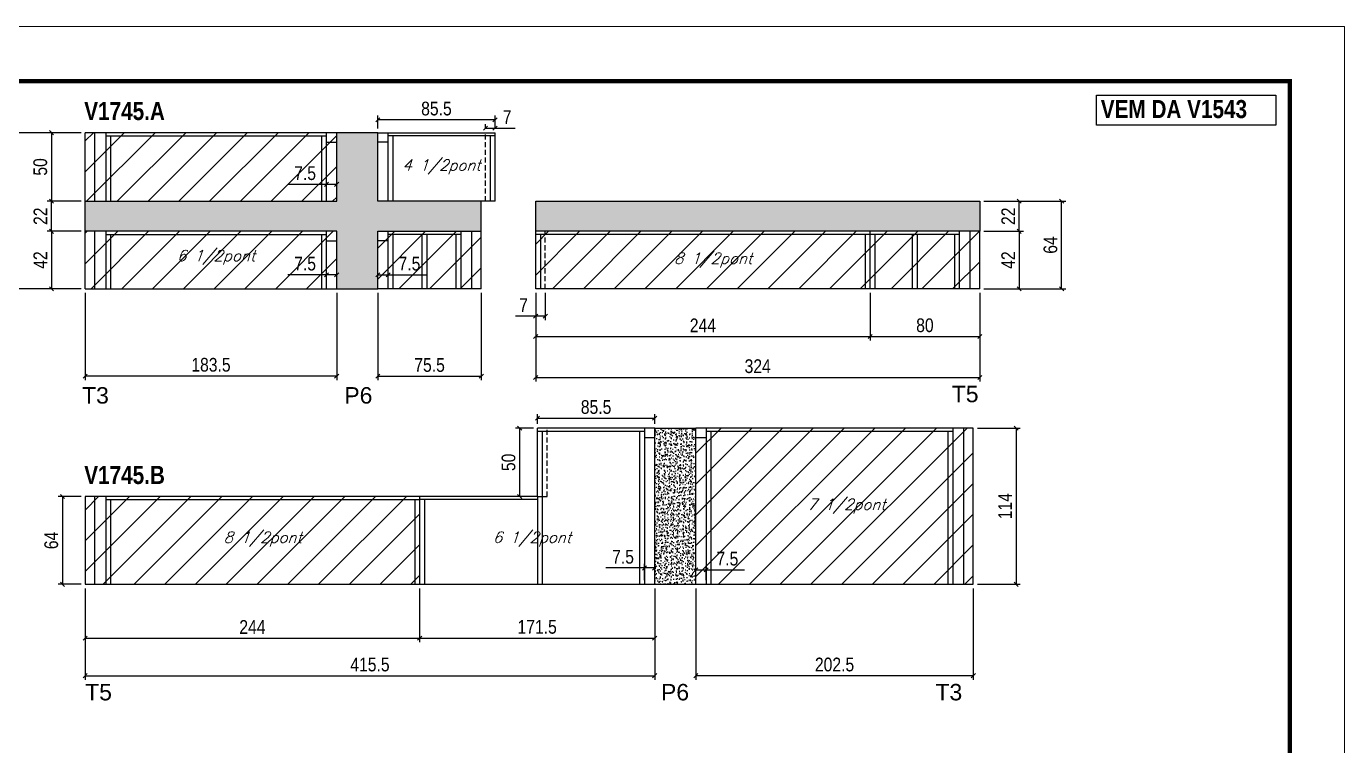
# Model space of a CAD drawing. Extents: x 3309 to 10008, y -2522 to 14608.
# Drawn here: x 5431 to 6393, y 6043 to 6568 of the extents above; entities that cross this region are included whole.
import ezdxf

# ---------------------------------------------------------------- set-up
doc = ezdxf.new("R2010")
doc.units = 0
doc.linetypes.add('DASHED', pattern=[0.75, 0.5, -0.25])
doc.linetypes.add('HIDDEN', pattern=[0.375, 0.25, -0.125])
for name, color, linetype in [('5', 5, 'Continuous'), ('COTA', 241, 'Continuous'), ('NOMENCLATURA', 7, 'Continuous'), ('Painéis', 200, 'Continuous'), ('SARR_2.2x7', 40, 'Continuous'), ('SARR_3.5x7', 81, 'Continuous'), ('texto', 7, 'Continuous')]:
    doc.layers.add(name, color=color, linetype=linetype)
for name, color, linetype, lineweight in [('Folhas', 255, 'Continuous', 9), ('Hachura', 251, 'Continuous', 9), ('SARRAFO DE PRESSAO', 251, 'DASHED', 9)]:
    doc.layers.add(name, color=color, linetype=linetype, lineweight=lineweight)
doc.styles.add('COTA TECNICA', font='techl___.ttf', dxfattribs={"height": 10})
doc.styles.add('Romans', font='romans.shx')
doc.styles.get("Standard").update_dxf_attribs({"font": 'arial.ttf'})
doc.styles.add('TECNICA', font='techb___.ttf', dxfattribs={"height": 10})
doc.dimstyles.new('PAINEL', dxfattribs={"dimtxt": 10, "dimasz": 3, "dimexe": 3, "dimexo": 3, "dimgap": 3, "dimtad": 1, "dimdec": 1, "dimzin": 12, "dimdsep": 46, "dimtxsty": 'COTA TECNICA', "dimblk1": 'OBLIQUE', "dimblk2": 'OBLIQUE', "dimsah": 1, "dimcen": 0.9, "dimclrd": 4, "dimclre": 4, "dimclrt": 240, "dimadec": 1, "dimazin": 3, "dimtfac": 1, "dimtdec": 1, "dimtmove": 0, "dimatfit": 3, "dimfxl": 1, "dimtolj": 1, "dimtzin": 12, "dimarcsym": 0})

# ---------------------------------------------------------------- blocks, each defined once
blk = doc.blocks.new('9999999999')
at = {"layer": 'Folhas'}
blk.add_lwpolyline([(98138.98, 34190.21), (99623.98, 34190.21), (99623.98, 35240.21), (98138.98, 35240.21)], close=True, dxfattribs=at)
at = {"layer": 'Folhas', "color": 30, "const_width": 3}
blk.add_lwpolyline([(98213.98, 34230.21), (99583.98, 34230.21), (99583.98, 35200.21), (98213.98, 35200.21)], close=True, dxfattribs=at)
blk = doc.blocks.new('_Oblique')
at = {"color": 0, "linetype": 'ByBlock', "lineweight": -2}
blk.add_line((-0.5, -0.5), (0.5, 0.5), dxfattribs=at)
blk = doc.blocks.new('*D3619')
at = {"layer": 'COTA', "color": 4, "lineweight": -2, "transparency": 16777216}
for p, q in [((5473.93, 6373.23), (5473.93, 6309.52)), ((5657.43, 6373.23), (5657.43, 6309.52)), ((5657.43, 6312.52), (5473.93, 6312.52))]:
    blk.add_line(p, q, dxfattribs=at)
at = {"layer": 'Defpoints', "color": 0, "transparency": 16777216}
for p in [(5473.93, 6376.23), (5657.43, 6376.23), (5473.93, 6312.52)]:
    blk.add_point(p, dxfattribs=at)
at = {"layer": 'COTA', "color": 4, "lineweight": -2, "transparency": 16777216, "xscale": 3, "yscale": 3, "zscale": 3, "rotation": 180}
blk.add_blockref('_Oblique', (5473.93, 6312.52), dxfattribs=at)
at = {"layer": 'COTA', "color": 4, "lineweight": -2, "transparency": 16777216, "xscale": 3, "yscale": 3, "zscale": 3}
blk.add_blockref('_Oblique', (5657.43, 6312.52), dxfattribs=at)
at = {"layer": 'COTA', "color": 240, "transparency": 16777216, "insert": (5565.68, 6320.76), "char_height": 10, "attachment_point": 5, "style": 'COTA TECNICA'}
blk.add_mtext('\\A1;183.5', dxfattribs=at)
blk = doc.blocks.new('*D3620')
at = {"layer": 'COTA', "color": 4, "lineweight": -2, "transparency": 16777216}
for p, q in [((5649.93, 6379.23), (5649.93, 6389.5)), ((5657.43, 6379.23), (5657.43, 6389.5)), ((5649.93, 6386.5), (5621.78, 6386.5)), ((5657.43, 6386.5), (5649.93, 6386.5))]:
    blk.add_line(p, q, dxfattribs=at)
at = {"layer": 'Defpoints', "color": 0, "transparency": 16777216}
for p in [(5649.93, 6386.5), (5649.93, 6376.23), (5657.43, 6376.23)]:
    blk.add_point(p, dxfattribs=at)
at = {"layer": 'COTA', "color": 4, "lineweight": -2, "transparency": 16777216, "xscale": 3, "yscale": 3, "zscale": 3, "rotation": 180}
blk.add_blockref('_Oblique', (5649.93, 6386.5), dxfattribs=at)
at = {"layer": 'COTA', "color": 4, "lineweight": -2, "transparency": 16777216, "xscale": 3, "yscale": 3, "zscale": 3}
blk.add_blockref('_Oblique', (5657.43, 6386.5), dxfattribs=at)
at = {"layer": 'COTA', "color": 240, "transparency": 16777216, "insert": (5634.35, 6394.61), "char_height": 10, "attachment_point": 5, "style": 'COTA TECNICA'}
blk.add_mtext('\\A1;7.5', dxfattribs=at)
blk = doc.blocks.new('*D3621')
at = {"layer": 'COTA', "color": 4, "lineweight": -2, "transparency": 16777216}
for p, q in [((5649.93, 6443.23), (5649.93, 6455.5)), ((5657.43, 6443.23), (5657.43, 6455.5)), ((5649.93, 6452.5), (5621.78, 6452.5)), ((5657.43, 6452.5), (5649.93, 6452.5))]:
    blk.add_line(p, q, dxfattribs=at)
at = {"layer": 'Defpoints', "color": 0, "transparency": 16777216}
for p in [(5649.93, 6452.5), (5649.93, 6440.23), (5657.43, 6440.23)]:
    blk.add_point(p, dxfattribs=at)
at = {"layer": 'COTA', "color": 4, "lineweight": -2, "transparency": 16777216, "xscale": 3, "yscale": 3, "zscale": 3, "rotation": 180}
blk.add_blockref('_Oblique', (5649.93, 6452.5), dxfattribs=at)
at = {"layer": 'COTA', "color": 4, "lineweight": -2, "transparency": 16777216, "xscale": 3, "yscale": 3, "zscale": 3}
blk.add_blockref('_Oblique', (5657.43, 6452.5), dxfattribs=at)
at = {"layer": 'COTA', "color": 240, "transparency": 16777216, "insert": (5634.35, 6460.61), "char_height": 10, "attachment_point": 5, "style": 'COTA TECNICA'}
blk.add_mtext('\\A1;7.5', dxfattribs=at)
blk = doc.blocks.new('*D3622')
at = {"layer": 'COTA', "color": 4, "lineweight": -2, "transparency": 16777216}
for p, q in [((5470.93, 6490.23), (5446.26, 6490.23)), ((5449.26, 6490.23), (5449.26, 6440.23)), ((5470.93, 6440.23), (5446.26, 6440.23))]:
    blk.add_line(p, q, dxfattribs=at)
at = {"layer": 'Defpoints', "color": 0, "transparency": 16777216}
for p in [(5473.93, 6490.23), (5449.26, 6440.23), (5473.93, 6440.23)]:
    blk.add_point(p, dxfattribs=at)
at = {"layer": 'COTA', "color": 4, "lineweight": -2, "transparency": 16777216, "xscale": 3, "yscale": 3, "zscale": 3}
for p, rotation in [((5449.26, 6490.23), 90), ((5449.26, 6440.23), 270)]:
    blk.add_blockref('_Oblique', p, dxfattribs=dict(at, rotation=rotation))
at = {"layer": 'COTA', "color": 240, "transparency": 16777216, "insert": (5441.15, 6465.23), "char_height": 10, "attachment_point": 5, "rotation": 90, "style": 'COTA TECNICA'}
blk.add_mtext('\\A1;50', dxfattribs=at)
blk = doc.blocks.new('*D3623')
at = {"layer": 'COTA', "color": 4, "lineweight": -2, "transparency": 16777216}
for p, q in [((5470.93, 6490.23), (5414.58, 6490.23)), ((5417.58, 6376.23), (5417.58, 6490.23)), ((5470.93, 6376.23), (5414.58, 6376.23))]:
    blk.add_line(p, q, dxfattribs=at)
at = {"layer": 'Defpoints', "color": 0, "transparency": 16777216}
for p in [(5417.58, 6490.23), (5473.93, 6490.23), (5473.93, 6376.23)]:
    blk.add_point(p, dxfattribs=at)
at = {"layer": 'COTA', "color": 4, "lineweight": -2, "transparency": 16777216, "xscale": 3, "yscale": 3, "zscale": 3}
for p, rotation in [((5417.58, 6490.23), 90), ((5417.58, 6376.23), 270)]:
    blk.add_blockref('_Oblique', p, dxfattribs=dict(at, rotation=rotation))
at = {"layer": 'COTA', "color": 240, "transparency": 16777216, "insert": (5409.51, 6433.23), "char_height": 10, "attachment_point": 5, "rotation": 90, "style": 'COTA TECNICA'}
blk.add_mtext('\\A1;114', dxfattribs=at)
blk = doc.blocks.new('*D3624')
at = {"layer": 'COTA', "color": 4, "lineweight": -2, "transparency": 16777216}
for p, q in [((5470.93, 6418.23), (5446.26, 6418.23)), ((5449.26, 6418.23), (5449.26, 6376.23)), ((5470.93, 6376.23), (5446.26, 6376.23))]:
    blk.add_line(p, q, dxfattribs=at)
at = {"layer": 'Defpoints', "color": 0, "transparency": 16777216}
for p in [(5473.93, 6418.23), (5449.26, 6376.23), (5473.93, 6376.23)]:
    blk.add_point(p, dxfattribs=at)
at = {"layer": 'COTA', "color": 4, "lineweight": -2, "transparency": 16777216, "xscale": 3, "yscale": 3, "zscale": 3}
for p, rotation in [((5449.26, 6418.23), 90), ((5449.26, 6376.23), 270)]:
    blk.add_blockref('_Oblique', p, dxfattribs=dict(at, rotation=rotation))
at = {"layer": 'COTA', "color": 240, "transparency": 16777216, "insert": (5441.19, 6397.23), "char_height": 10, "attachment_point": 5, "rotation": 90, "style": 'COTA TECNICA'}
blk.add_mtext('\\A1;42', dxfattribs=at)
blk = doc.blocks.new('*D3625')
at = {"layer": 'COTA', "color": 4, "lineweight": -2, "transparency": 16777216}
for p, q in [((5470.93, 6440.23), (5446.26, 6440.23)), ((5449.26, 6418.23), (5449.26, 6440.23)), ((5470.93, 6418.23), (5446.26, 6418.23))]:
    blk.add_line(p, q, dxfattribs=at)
at = {"layer": 'Defpoints', "color": 0, "transparency": 16777216}
for p in [(5449.26, 6440.23), (5473.93, 6440.23), (5473.93, 6418.23)]:
    blk.add_point(p, dxfattribs=at)
at = {"layer": 'COTA', "color": 4, "lineweight": -2, "transparency": 16777216, "xscale": 3, "yscale": 3, "zscale": 3}
for p, rotation in [((5449.26, 6440.23), 90), ((5449.26, 6418.23), 270)]:
    blk.add_blockref('_Oblique', p, dxfattribs=dict(at, rotation=rotation))
at = {"layer": 'COTA', "color": 240, "transparency": 16777216, "insert": (5441.26, 6429.23), "char_height": 10, "attachment_point": 5, "rotation": 90, "style": 'COTA TECNICA'}
blk.add_mtext('\\A1;22', dxfattribs=at)
blk = doc.blocks.new('*D3626')
at = {"layer": 'COTA', "color": 4, "lineweight": -2, "transparency": 16777216}
for p, q in [((5687.43, 6373.23), (5687.43, 6309.52)), ((5762.93, 6373.23), (5762.93, 6309.52)), ((5687.43, 6312.52), (5762.93, 6312.52))]:
    blk.add_line(p, q, dxfattribs=at)
at = {"layer": 'Defpoints', "color": 0, "transparency": 16777216}
for p in [(5687.43, 6376.23), (5762.93, 6376.23), (5762.93, 6312.52)]:
    blk.add_point(p, dxfattribs=at)
at = {"layer": 'COTA', "color": 4, "lineweight": -2, "transparency": 16777216, "xscale": 3, "yscale": 3, "zscale": 3, "rotation": 180}
blk.add_blockref('_Oblique', (5687.43, 6312.52), dxfattribs=at)
at = {"layer": 'COTA', "color": 4, "lineweight": -2, "transparency": 16777216, "xscale": 3, "yscale": 3, "zscale": 3}
blk.add_blockref('_Oblique', (5762.93, 6312.52), dxfattribs=at)
at = {"layer": 'COTA', "color": 240, "transparency": 16777216, "insert": (5725.18, 6320.62), "char_height": 10, "attachment_point": 5, "style": 'COTA TECNICA'}
blk.add_mtext('\\A1;75.5', dxfattribs=at)
blk = doc.blocks.new('*D3627')
at = {"layer": 'COTA', "color": 4, "lineweight": -2, "transparency": 16777216}
for p, q in [((5687.43, 6379.23), (5687.43, 6389.5)), ((5694.93, 6379.23), (5694.93, 6389.5)), ((5687.43, 6386.5), (5694.93, 6386.5)), ((5694.93, 6386.5), (5723.08, 6386.5))]:
    blk.add_line(p, q, dxfattribs=at)
at = {"layer": 'Defpoints', "color": 0, "transparency": 16777216}
for p in [(5694.93, 6386.5), (5687.43, 6376.23), (5694.93, 6376.23)]:
    blk.add_point(p, dxfattribs=at)
at = {"layer": 'COTA', "color": 4, "lineweight": -2, "transparency": 16777216, "xscale": 3, "yscale": 3, "zscale": 3, "rotation": 180}
blk.add_blockref('_Oblique', (5687.43, 6386.5), dxfattribs=at)
at = {"layer": 'COTA', "color": 4, "lineweight": -2, "transparency": 16777216, "xscale": 3, "yscale": 3, "zscale": 3}
blk.add_blockref('_Oblique', (5694.93, 6386.5), dxfattribs=at)
at = {"layer": 'COTA', "color": 240, "transparency": 16777216, "insert": (5710.5, 6394.61), "char_height": 10, "attachment_point": 5, "style": 'COTA TECNICA'}
blk.add_mtext('\\A1;7.5', dxfattribs=at)
blk = doc.blocks.new('*D3628')
at = {"layer": 'COTA', "color": 4, "lineweight": -2, "transparency": 16777216}
for p, q in [((5802.61, 6373.23), (5802.61, 6338.48)), ((6046.61, 6373.23), (6046.61, 6338.48)), ((5802.61, 6341.48), (6046.61, 6341.48))]:
    blk.add_line(p, q, dxfattribs=at)
at = {"layer": 'Defpoints', "color": 0, "transparency": 16777216}
for p in [(5802.61, 6376.23), (6046.61, 6376.23), (6046.61, 6341.48)]:
    blk.add_point(p, dxfattribs=at)
at = {"layer": 'COTA', "color": 4, "lineweight": -2, "transparency": 16777216, "xscale": 3, "yscale": 3, "zscale": 3, "rotation": 180}
blk.add_blockref('_Oblique', (5802.61, 6341.48), dxfattribs=at)
at = {"layer": 'COTA', "color": 4, "lineweight": -2, "transparency": 16777216, "xscale": 3, "yscale": 3, "zscale": 3}
blk.add_blockref('_Oblique', (6046.61, 6341.48), dxfattribs=at)
at = {"layer": 'COTA', "color": 240, "transparency": 16777216, "insert": (5924.61, 6349.56), "char_height": 10, "attachment_point": 5, "style": 'COTA TECNICA'}
blk.add_mtext('\\A1;244', dxfattribs=at)
blk = doc.blocks.new('*D3629')
at = {"layer": 'COTA', "color": 4, "lineweight": -2, "transparency": 16777216}
for p, q in [((6046.61, 6373.23), (6046.61, 6338.48)), ((6126.61, 6373.23), (6126.61, 6338.48)), ((6046.61, 6341.48), (6126.61, 6341.48))]:
    blk.add_line(p, q, dxfattribs=at)
at = {"layer": 'Defpoints', "color": 0, "transparency": 16777216}
for p in [(6046.61, 6376.23), (6126.61, 6376.23), (6126.61, 6341.48)]:
    blk.add_point(p, dxfattribs=at)
at = {"layer": 'COTA', "color": 4, "lineweight": -2, "transparency": 16777216, "xscale": 3, "yscale": 3, "zscale": 3, "rotation": 180}
blk.add_blockref('_Oblique', (6046.61, 6341.48), dxfattribs=at)
at = {"layer": 'COTA', "color": 4, "lineweight": -2, "transparency": 16777216, "xscale": 3, "yscale": 3, "zscale": 3}
blk.add_blockref('_Oblique', (6126.61, 6341.48), dxfattribs=at)
at = {"layer": 'COTA', "color": 240, "transparency": 16777216, "insert": (6086.61, 6349.61), "char_height": 10, "attachment_point": 5, "style": 'COTA TECNICA'}
blk.add_mtext('\\A1;80', dxfattribs=at)
blk = doc.blocks.new('*D3630')
at = {"layer": 'COTA', "color": 4, "lineweight": -2, "transparency": 16777216}
for p, q in [((5802.61, 6373.23), (5802.61, 6308.52)), ((6126.61, 6373.23), (6126.61, 6308.52)), ((5802.61, 6311.52), (6126.61, 6311.52))]:
    blk.add_line(p, q, dxfattribs=at)
at = {"layer": 'Defpoints', "color": 0, "transparency": 16777216}
for p in [(5802.61, 6376.23), (6126.61, 6376.23), (6126.61, 6311.52)]:
    blk.add_point(p, dxfattribs=at)
at = {"layer": 'COTA', "color": 4, "lineweight": -2, "transparency": 16777216, "xscale": 3, "yscale": 3, "zscale": 3, "rotation": 180}
blk.add_blockref('_Oblique', (5802.61, 6311.52), dxfattribs=at)
at = {"layer": 'COTA', "color": 4, "lineweight": -2, "transparency": 16777216, "xscale": 3, "yscale": 3, "zscale": 3}
blk.add_blockref('_Oblique', (6126.61, 6311.52), dxfattribs=at)
at = {"layer": 'COTA', "color": 240, "transparency": 16777216, "insert": (5964.61, 6319.73), "char_height": 10, "attachment_point": 5, "style": 'COTA TECNICA'}
blk.add_mtext('\\A1;324', dxfattribs=at)
blk = doc.blocks.new('*D3631')
at = {"layer": 'COTA', "color": 4, "lineweight": -2, "transparency": 16777216}
for p, q in [((6129.61, 6418.23), (6158.45, 6418.23)), ((6155.45, 6418.23), (6155.45, 6376.23)), ((6129.61, 6376.23), (6158.45, 6376.23))]:
    blk.add_line(p, q, dxfattribs=at)
at = {"layer": 'Defpoints', "color": 0, "transparency": 16777216}
for p in [(6126.61, 6418.23), (6126.61, 6376.23), (6155.45, 6376.23)]:
    blk.add_point(p, dxfattribs=at)
at = {"layer": 'COTA', "color": 4, "lineweight": -2, "transparency": 16777216, "xscale": 3, "yscale": 3, "zscale": 3}
for p, rotation in [((6155.45, 6418.23), 90), ((6155.45, 6376.23), 270)]:
    blk.add_blockref('_Oblique', p, dxfattribs=dict(at, rotation=rotation))
at = {"layer": 'COTA', "color": 240, "transparency": 16777216, "insert": (6147.38, 6397.23), "char_height": 10, "attachment_point": 5, "rotation": 90, "style": 'COTA TECNICA'}
blk.add_mtext('\\A1;42', dxfattribs=at)
blk = doc.blocks.new('*D3632')
at = {"layer": 'COTA', "color": 4, "lineweight": -2, "transparency": 16777216}
for p, q in [((6129.61, 6440.23), (6158.45, 6440.23)), ((6155.45, 6418.23), (6155.45, 6440.23)), ((6129.61, 6418.23), (6158.45, 6418.23))]:
    blk.add_line(p, q, dxfattribs=at)
at = {"layer": 'Defpoints', "color": 0, "transparency": 16777216}
for p in [(6126.61, 6440.23), (6155.45, 6440.23), (6126.61, 6418.23)]:
    blk.add_point(p, dxfattribs=at)
at = {"layer": 'COTA', "color": 4, "lineweight": -2, "transparency": 16777216, "xscale": 3, "yscale": 3, "zscale": 3}
for p, rotation in [((6155.45, 6440.23), 90), ((6155.45, 6418.23), 270)]:
    blk.add_blockref('_Oblique', p, dxfattribs=dict(at, rotation=rotation))
at = {"layer": 'COTA', "color": 240, "transparency": 16777216, "insert": (6147.45, 6429.23), "char_height": 10, "attachment_point": 5, "rotation": 90, "style": 'COTA TECNICA'}
blk.add_mtext('\\A1;22', dxfattribs=at)
blk = doc.blocks.new('*D3633')
at = {"layer": 'COTA', "color": 4, "lineweight": -2, "transparency": 16777216}
for p, q in [((6129.61, 6440.23), (6189.36, 6440.23)), ((6186.36, 6376.23), (6186.36, 6440.23)), ((6129.61, 6376.23), (6189.36, 6376.23))]:
    blk.add_line(p, q, dxfattribs=at)
at = {"layer": 'Defpoints', "color": 0, "transparency": 16777216}
for p in [(6126.61, 6440.23), (6186.36, 6440.23), (6126.61, 6376.23)]:
    blk.add_point(p, dxfattribs=at)
at = {"layer": 'COTA', "color": 4, "lineweight": -2, "transparency": 16777216, "xscale": 3, "yscale": 3, "zscale": 3}
for p, rotation in [((6186.36, 6440.23), 90), ((6186.36, 6376.23), 270)]:
    blk.add_blockref('_Oblique', p, dxfattribs=dict(at, rotation=rotation))
at = {"layer": 'COTA', "color": 240, "transparency": 16777216, "insert": (6178.26, 6408.23), "char_height": 10, "attachment_point": 5, "rotation": 90, "style": 'COTA TECNICA'}
blk.add_mtext('\\A1;64', dxfattribs=at)
blk = doc.blocks.new('*D3634')
at = {"layer": 'COTA', "color": 4, "lineweight": -2, "transparency": 16777216}
for p, q in [((5473.93, 6157.6), (5473.93, 6090.88)), ((5889.43, 6157.6), (5889.43, 6090.88)), ((5473.93, 6093.88), (5889.43, 6093.88))]:
    blk.add_line(p, q, dxfattribs=at)
at = {"layer": 'Defpoints', "color": 0, "transparency": 16777216}
for p in [(5473.93, 6160.6), (5889.43, 6160.6), (5889.43, 6093.88)]:
    blk.add_point(p, dxfattribs=at)
at = {"layer": 'COTA', "color": 4, "lineweight": -2, "transparency": 16777216, "xscale": 3, "yscale": 3, "zscale": 3, "rotation": 180}
blk.add_blockref('_Oblique', (5473.93, 6093.88), dxfattribs=at)
at = {"layer": 'COTA', "color": 4, "lineweight": -2, "transparency": 16777216, "xscale": 3, "yscale": 3, "zscale": 3}
blk.add_blockref('_Oblique', (5889.43, 6093.88), dxfattribs=at)
at = {"layer": 'COTA', "color": 240, "transparency": 16777216, "insert": (5681.68, 6101.99), "char_height": 10, "attachment_point": 5, "style": 'COTA TECNICA'}
blk.add_mtext('\\A1;415.5', dxfattribs=at)
blk = doc.blocks.new('*D3609')
at = {"layer": 'COTA', "color": 4, "lineweight": -2, "transparency": 16777216}
for p, q in [((5473.93, 6157.6), (5473.93, 6118.36)), ((5717.93, 6157.6), (5717.93, 6118.36)), ((5473.93, 6121.36), (5717.93, 6121.36))]:
    blk.add_line(p, q, dxfattribs=at)
at = {"layer": 'Defpoints', "color": 0, "transparency": 16777216}
for p in [(5473.93, 6160.6), (5717.93, 6160.6), (5717.93, 6121.36)]:
    blk.add_point(p, dxfattribs=at)
at = {"layer": 'COTA', "color": 4, "lineweight": -2, "transparency": 16777216, "xscale": 3, "yscale": 3, "zscale": 3, "rotation": 180}
blk.add_blockref('_Oblique', (5473.93, 6121.36), dxfattribs=at)
at = {"layer": 'COTA', "color": 4, "lineweight": -2, "transparency": 16777216, "xscale": 3, "yscale": 3, "zscale": 3}
blk.add_blockref('_Oblique', (5717.93, 6121.36), dxfattribs=at)
at = {"layer": 'COTA', "color": 240, "transparency": 16777216, "insert": (5595.93, 6129.44), "char_height": 10, "attachment_point": 5, "style": 'COTA TECNICA'}
blk.add_mtext('\\A1;244', dxfattribs=at)
blk = doc.blocks.new('*D3610')
at = {"layer": 'COTA', "color": 4, "lineweight": -2, "transparency": 16777216}
for p, q in [((5717.93, 6157.6), (5717.93, 6118.36)), ((5889.43, 6157.6), (5889.43, 6118.36)), ((5717.93, 6121.36), (5889.43, 6121.36))]:
    blk.add_line(p, q, dxfattribs=at)
at = {"layer": 'Defpoints', "color": 0, "transparency": 16777216}
for p in [(5717.93, 6160.6), (5889.43, 6160.6), (5889.43, 6121.36)]:
    blk.add_point(p, dxfattribs=at)
at = {"layer": 'COTA', "color": 4, "lineweight": -2, "transparency": 16777216, "xscale": 3, "yscale": 3, "zscale": 3, "rotation": 180}
blk.add_blockref('_Oblique', (5717.93, 6121.36), dxfattribs=at)
at = {"layer": 'COTA', "color": 4, "lineweight": -2, "transparency": 16777216, "xscale": 3, "yscale": 3, "zscale": 3}
blk.add_blockref('_Oblique', (5889.43, 6121.36), dxfattribs=at)
at = {"layer": 'COTA', "color": 240, "transparency": 16777216, "insert": (5803.68, 6129.47), "char_height": 10, "attachment_point": 5, "style": 'COTA TECNICA'}
blk.add_mtext('\\A1;171.5', dxfattribs=at)
blk = doc.blocks.new('*D3611')
at = {"layer": 'COTA', "color": 4, "lineweight": -2, "transparency": 16777216}
for p, q in [((5470.93, 6224.6), (5454.28, 6224.6)), ((5457.28, 6224.6), (5457.28, 6160.6)), ((5470.93, 6160.6), (5454.28, 6160.6))]:
    blk.add_line(p, q, dxfattribs=at)
at = {"layer": 'Defpoints', "color": 0, "transparency": 16777216}
for p in [(5473.93, 6224.6), (5457.28, 6160.6), (5473.93, 6160.6)]:
    blk.add_point(p, dxfattribs=at)
at = {"layer": 'COTA', "color": 4, "lineweight": -2, "transparency": 16777216, "xscale": 3, "yscale": 3, "zscale": 3}
for p, rotation in [((5457.28, 6224.6), 90), ((5457.28, 6160.6), 270)]:
    blk.add_blockref('_Oblique', p, dxfattribs=dict(at, rotation=rotation))
at = {"layer": 'COTA', "color": 240, "transparency": 16777216, "insert": (5449.18, 6192.6), "char_height": 10, "attachment_point": 5, "rotation": 90, "style": 'COTA TECNICA'}
blk.add_mtext('\\A1;64', dxfattribs=at)
blk = doc.blocks.new('*D3612')
at = {"layer": 'COTA', "color": 4, "lineweight": -2, "transparency": 16777216}
for p, q in [((5881.93, 6163.6), (5881.93, 6175.5)), ((5889.43, 6163.6), (5889.43, 6175.5)), ((5881.93, 6172.5), (5853.78, 6172.5)), ((5889.43, 6172.5), (5881.93, 6172.5))]:
    blk.add_line(p, q, dxfattribs=at)
at = {"layer": 'Defpoints', "color": 0, "transparency": 16777216}
for p in [(5881.93, 6172.5), (5881.93, 6160.6), (5889.43, 6160.6)]:
    blk.add_point(p, dxfattribs=at)
at = {"layer": 'COTA', "color": 4, "lineweight": -2, "transparency": 16777216, "xscale": 3, "yscale": 3, "zscale": 3, "rotation": 180}
blk.add_blockref('_Oblique', (5881.93, 6172.5), dxfattribs=at)
at = {"layer": 'COTA', "color": 4, "lineweight": -2, "transparency": 16777216, "xscale": 3, "yscale": 3, "zscale": 3}
blk.add_blockref('_Oblique', (5889.43, 6172.5), dxfattribs=at)
at = {"layer": 'COTA', "color": 240, "transparency": 16777216, "insert": (5866.35, 6180.61), "char_height": 10, "attachment_point": 5, "style": 'COTA TECNICA'}
blk.add_mtext('\\A1;7.5', dxfattribs=at)
blk = doc.blocks.new('*D3613')
at = {"layer": 'COTA', "color": 4, "lineweight": -2, "transparency": 16777216}
for p, q in [((5919.43, 6157.6), (5919.43, 6090.88)), ((6121.93, 6157.6), (6121.93, 6090.88)), ((6121.93, 6093.88), (5919.43, 6093.88))]:
    blk.add_line(p, q, dxfattribs=at)
at = {"layer": 'Defpoints', "color": 0, "transparency": 16777216}
for p in [(5919.43, 6160.6), (6121.93, 6160.6), (5919.43, 6093.88)]:
    blk.add_point(p, dxfattribs=at)
at = {"layer": 'COTA', "color": 4, "lineweight": -2, "transparency": 16777216, "xscale": 3, "yscale": 3, "zscale": 3, "rotation": 180}
blk.add_blockref('_Oblique', (5919.43, 6093.88), dxfattribs=at)
at = {"layer": 'COTA', "color": 4, "lineweight": -2, "transparency": 16777216, "xscale": 3, "yscale": 3, "zscale": 3}
blk.add_blockref('_Oblique', (6121.93, 6093.88), dxfattribs=at)
at = {"layer": 'COTA', "color": 240, "transparency": 16777216, "insert": (6020.68, 6101.99), "char_height": 10, "attachment_point": 5, "style": 'COTA TECNICA'}
blk.add_mtext('\\A1;202.5', dxfattribs=at)
blk = doc.blocks.new('*D3614')
at = {"layer": 'COTA', "color": 4, "lineweight": -2, "transparency": 16777216}
for p, q in [((5919.43, 6163.6), (5919.43, 6174.14)), ((5919.43, 6171.14), (5926.93, 6171.14)), ((5926.93, 6163.6), (5926.93, 6174.14)), ((5926.93, 6171.14), (5955.08, 6171.14))]:
    blk.add_line(p, q, dxfattribs=at)
at = {"layer": 'Defpoints', "color": 0, "transparency": 16777216}
for p in [(5926.93, 6171.14), (5919.43, 6160.6), (5926.93, 6160.6)]:
    blk.add_point(p, dxfattribs=at)
at = {"layer": 'COTA', "color": 4, "lineweight": -2, "transparency": 16777216, "xscale": 3, "yscale": 3, "zscale": 3, "rotation": 180}
blk.add_blockref('_Oblique', (5919.43, 6171.14), dxfattribs=at)
at = {"layer": 'COTA', "color": 4, "lineweight": -2, "transparency": 16777216, "xscale": 3, "yscale": 3, "zscale": 3}
blk.add_blockref('_Oblique', (5926.93, 6171.14), dxfattribs=at)
at = {"layer": 'COTA', "color": 240, "transparency": 16777216, "insert": (5942.5, 6179.25), "char_height": 10, "attachment_point": 5, "style": 'COTA TECNICA'}
blk.add_mtext('\\A1;7.5', dxfattribs=at)
blk = doc.blocks.new('*D3615')
at = {"layer": 'COTA', "color": 4, "lineweight": -2, "transparency": 16777216}
for p, q in [((6124.93, 6274.6), (6156.17, 6274.6)), ((6153.17, 6274.6), (6153.17, 6160.6)), ((6124.93, 6160.6), (6156.17, 6160.6))]:
    blk.add_line(p, q, dxfattribs=at)
at = {"layer": 'Defpoints', "color": 0, "transparency": 16777216}
for p in [(6121.93, 6274.6), (6121.93, 6160.6), (6153.17, 6160.6)]:
    blk.add_point(p, dxfattribs=at)
at = {"layer": 'COTA', "color": 4, "lineweight": -2, "transparency": 16777216, "xscale": 3, "yscale": 3, "zscale": 3}
for p, rotation in [((6153.17, 6274.6), 90), ((6153.17, 6160.6), 270)]:
    blk.add_blockref('_Oblique', p, dxfattribs=dict(at, rotation=rotation))
at = {"layer": 'COTA', "color": 240, "transparency": 16777216, "insert": (6145.09, 6217.6), "char_height": 10, "attachment_point": 5, "rotation": 90, "style": 'COTA TECNICA'}
blk.add_mtext('\\A1;114', dxfattribs=at)
blk = doc.blocks.new('*D3635')
at = {"layer": 'COTA', "color": 4, "lineweight": -2, "transparency": 16777216}
for p, q in [((5802.61, 6373.23), (5802.61, 6353.3)), ((5809.61, 6373.23), (5809.61, 6353.3)), ((5802.61, 6356.3), (5787.88, 6356.3)), ((5809.61, 6356.3), (5802.61, 6356.3))]:
    blk.add_line(p, q, dxfattribs=at)
at = {"layer": 'Defpoints', "color": 0, "transparency": 16777216}
for p in [(5802.61, 6376.23), (5809.61, 6376.23), (5802.61, 6356.3)]:
    blk.add_point(p, dxfattribs=at)
at = {"layer": 'COTA', "color": 4, "lineweight": -2, "transparency": 16777216, "xscale": 3, "yscale": 3, "zscale": 3, "rotation": 180}
blk.add_blockref('_Oblique', (5802.61, 6356.3), dxfattribs=at)
at = {"layer": 'COTA', "color": 4, "lineweight": -2, "transparency": 16777216, "xscale": 3, "yscale": 3, "zscale": 3}
blk.add_blockref('_Oblique', (5809.61, 6356.3), dxfattribs=at)
at = {"layer": 'COTA', "color": 240, "transparency": 16777216, "insert": (5793.75, 6364.37), "char_height": 10, "attachment_point": 5, "style": 'COTA TECNICA'}
blk.add_mtext('\\A1;7', dxfattribs=at)
blk = doc.blocks.new('*D3643')
at = {"layer": 'COTA', "color": 4, "lineweight": -2, "transparency": 16777216}
for p, q in [((5687.43, 6493.23), (5687.43, 6502.65)), ((5772.93, 6493.23), (5772.93, 6502.65)), ((5772.93, 6499.65), (5687.43, 6499.65))]:
    blk.add_line(p, q, dxfattribs=at)
at = {"layer": 'Defpoints', "color": 0, "transparency": 16777216}
for p in [(5687.43, 6499.65), (5687.43, 6490.23), (5772.93, 6490.23)]:
    blk.add_point(p, dxfattribs=at)
at = {"layer": 'COTA', "color": 4, "lineweight": -2, "transparency": 16777216, "xscale": 3, "yscale": 3, "zscale": 3, "rotation": 180}
blk.add_blockref('_Oblique', (5687.43, 6499.65), dxfattribs=at)
at = {"layer": 'COTA', "color": 4, "lineweight": -2, "transparency": 16777216, "xscale": 3, "yscale": 3, "zscale": 3}
blk.add_blockref('_Oblique', (5772.93, 6499.65), dxfattribs=at)
at = {"layer": 'COTA', "color": 240, "transparency": 16777216, "insert": (5730.18, 6507.78), "char_height": 10, "attachment_point": 5, "style": 'COTA TECNICA'}
blk.add_mtext('\\A1;85.5', dxfattribs=at)
blk = doc.blocks.new('*D3644')
at = {"layer": 'COTA', "color": 4, "lineweight": -2, "transparency": 16777216}
for p, q in [((5765.93, 6493.23), (5765.93, 6496.53)), ((5765.93, 6493.53), (5772.93, 6493.53)), ((5772.93, 6493.23), (5772.93, 6496.53)), ((5772.93, 6493.53), (5787.66, 6493.53))]:
    blk.add_line(p, q, dxfattribs=at)
at = {"layer": 'Defpoints', "color": 0, "transparency": 16777216}
for p in [(5772.93, 6493.53), (5765.93, 6490.23), (5772.93, 6490.23)]:
    blk.add_point(p, dxfattribs=at)
at = {"layer": 'COTA', "color": 4, "lineweight": -2, "transparency": 16777216, "xscale": 3, "yscale": 3, "zscale": 3, "rotation": 180}
blk.add_blockref('_Oblique', (5765.93, 6493.53), dxfattribs=at)
at = {"layer": 'COTA', "color": 4, "lineweight": -2, "transparency": 16777216, "xscale": 3, "yscale": 3, "zscale": 3}
blk.add_blockref('_Oblique', (5772.93, 6493.53), dxfattribs=at)
at = {"layer": 'COTA', "color": 240, "transparency": 16777216, "insert": (5781.79, 6501.6), "char_height": 10, "attachment_point": 5, "style": 'COTA TECNICA'}
blk.add_mtext('\\A1;7', dxfattribs=at)
blk = doc.blocks.new('*D3645')
at = {"layer": 'COTA', "color": 4, "lineweight": -2, "transparency": 16777216}
for p, q in [((5800.93, 6274.6), (5787.93, 6274.6)), ((5790.93, 6224.6), (5790.93, 6274.6)), ((5800.93, 6224.6), (5787.93, 6224.6))]:
    blk.add_line(p, q, dxfattribs=at)
at = {"layer": 'Defpoints', "color": 0, "transparency": 16777216}
for p in [(5790.93, 6274.6), (5803.93, 6274.6), (5803.93, 6224.6)]:
    blk.add_point(p, dxfattribs=at)
at = {"layer": 'COTA', "color": 4, "lineweight": -2, "transparency": 16777216, "xscale": 3, "yscale": 3, "zscale": 3}
for p, rotation in [((5790.93, 6274.6), 90), ((5790.93, 6224.6), 270)]:
    blk.add_blockref('_Oblique', p, dxfattribs=dict(at, rotation=rotation))
at = {"layer": 'COTA', "color": 240, "transparency": 16777216, "insert": (5782.82, 6249.6), "char_height": 10, "attachment_point": 5, "rotation": 90, "style": 'COTA TECNICA'}
blk.add_mtext('\\A1;50', dxfattribs=at)
blk = doc.blocks.new('*D3646')
at = {"layer": 'COTA', "color": 4, "lineweight": -2, "transparency": 16777216}
for p, q in [((5803.93, 6277.6), (5803.93, 6284.81)), ((5803.93, 6281.81), (5889.43, 6281.81)), ((5889.43, 6277.6), (5889.43, 6284.81))]:
    blk.add_line(p, q, dxfattribs=at)
at = {"layer": 'Defpoints', "color": 0, "transparency": 16777216}
for p in [(5889.43, 6281.81), (5803.93, 6274.6), (5889.43, 6274.6)]:
    blk.add_point(p, dxfattribs=at)
at = {"layer": 'COTA', "color": 4, "lineweight": -2, "transparency": 16777216, "xscale": 3, "yscale": 3, "zscale": 3, "rotation": 180}
blk.add_blockref('_Oblique', (5803.93, 6281.81), dxfattribs=at)
at = {"layer": 'COTA', "color": 4, "lineweight": -2, "transparency": 16777216, "xscale": 3, "yscale": 3, "zscale": 3}
blk.add_blockref('_Oblique', (5889.43, 6281.81), dxfattribs=at)
at = {"layer": 'COTA', "color": 240, "transparency": 16777216, "insert": (5846.68, 6289.94), "char_height": 10, "attachment_point": 5, "style": 'COTA TECNICA'}
blk.add_mtext('\\A1;85.5', dxfattribs=at)

msp = doc.modelspace()

# ---------------------------------------------------------------- hatches: boundary and pattern name
at = {"layer": 'COTA'}
h = msp.add_hatch(dxfattribs=at)
h.set_pattern_fill('AR-CONC', color=256, scale=0.03)
h.set_pattern_definition([(50, (1598.5, 18.725), (5.46554, -0.4781726), [0.5715, -6.2865]), (355, (1598.5, 18.725), (-1.0573026, 5.7317054), [0.4572, -5.0292175]), (100.451445, (1598.9555, 18.685), (4.4082374, 5.2535326), [0.4857003, -5.3427073]), (46.1842, (1598.5, 20.249), (8.132371, -1.26127), [0.85725, -9.42975]), (96.63556, (1599.178, 20.144), (7.122124, 7.422784), [0.728551, -8.014068]), (351.18415, (1598.5, 20.249), (7.122124, 7.422784), [0.685799, -7.543792]), (21, (1599.262, 19.868), (4.5484317, -3.067956), [0.5715, -6.2865]), (326, (1599.262, 19.868), (1.854061, 5.525639), [0.4572, -5.0292]), (71.451445, (1599.641, 19.612), (6.4024926, 2.457683), [0.4857003, -5.342698]), (37.5, (1598.5, 18.725), (0.0926581, 2.53665117), [0, -4.96824, 0, -5.1054, 0, -5.04825]), (7.5, (1598.5, 18.725), (2.0045899, 3.0054172), [0, -2.91084, 0, -4.85394, 0, -1.92405]), (327.5, (1596.8007, 18.725), (4.06771786, -0.1718623), [0, -1.905, 0, -5.9436, 0, -7.8867]), (317.5, (1596.0387, 18.725), (4.4438754, 0.7627947), [0, -2.4765, 0, -3.94716, 0, -5.6007])])
h.paths.add_polyline_path([(5657.43, 6376.23), (5687.43, 6376.23), (5687.43, 6418.23), (5762.93, 6418.23), (5762.93, 6440.23), (5687.43, 6440.23), (5687.43, 6490.23), (5657.43, 6490.23), (5657.43, 6440.23), (5473.93, 6440.23), (5473.93, 6418.23), (5657.43, 6418.23)])
h = msp.add_hatch(dxfattribs=at)
h.set_pattern_fill('AR-CONC', color=256, scale=0.03)
h.set_pattern_definition([(50, (1947.4944, -3470.5437), (5.46554, -0.4781726), [0.5715, -6.2865]), (355, (1947.4944, -3470.5437), (-1.0573026, 5.7317054), [0.4572, -5.0292175]), (100.451445, (1947.95, -3470.5835), (4.4082374, 5.2535326), [0.4857003, -5.3427073]), (46.1842, (1947.4944, -3469.02), (8.1323712, -1.26127), [0.85725, -9.42975]), (96.63556, (1948.172, -3469.125), (7.122124, 7.422784), [0.728551, -8.014068]), (351.18415, (1947.494, -3469.02), (7.122124, 7.422784), [0.685799, -7.543792]), (21, (1948.2564, -3469.4007), (4.5484317, -3.067956), [0.5715, -6.2865]), (326, (1948.2564, -3469.4007), (1.8540609, 5.525639), [0.4572, -5.0292]), (71.451445, (1948.6355, -3469.6564), (6.4024926, 2.457683), [0.4857003, -5.342698]), (37.5, (1947.4944, -3470.5437), (0.0926581, 2.53665117), [0, -4.96824, 0, -5.1054, 0, -5.04825]), (7.5, (1947.4944, -3470.5437), (2.0045899, 3.00541724), [0, -2.91084, 0, -4.85394, 0, -1.92405]), (327.5, (1945.7952, -3470.5437), (4.06771786, -0.17186232), [0, -1.905, 0, -5.9436, 0, -7.8867]), (317.5, (1945.033, -3470.5437), (4.4438754, 0.7627947), [0, -2.4765, 0, -3.94716, 0, -5.6007])])
h.paths.add_polyline_path([(5802.61, 6440.23), (5802.61, 6418.23), (6126.61, 6418.23), (6126.61, 6440.23)])
h = msp.add_hatch(dxfattribs=at)
h.set_pattern_fill('AR-CONC', color=256, scale=0.03)
h.set_pattern_definition([(50, (1598.5, 98.38), (5.46554, -0.4781726), [0.5715, -6.2865]), (355, (1598.5, 98.38), (-1.0573026, 5.7317054), [0.4572, -5.0292175]), (100.451445, (1598.9555, 98.34), (4.4082374, 5.2535326), [0.4857003, -5.3427073]), (46.1842, (1598.5, 99.904), (8.132371, -1.26127), [0.85725, -9.42975]), (96.63556, (1599.178, 99.799), (7.122124, 7.422784), [0.728551, -8.014068]), (351.18415, (1598.5, 99.904), (7.122124, 7.422784), [0.685799, -7.543792]), (21, (1599.262, 99.523), (4.5484317, -3.067956), [0.5715, -6.2865]), (326, (1599.262, 99.523), (1.854061, 5.525639), [0.4572, -5.0292]), (71.451445, (1599.641, 99.2673), (6.4024926, 2.457683), [0.4857003, -5.342698]), (37.5, (1598.5, 98.38), (0.0926581, 2.53665117), [0, -4.96824, 0, -5.1054, 0, -5.04825]), (7.5, (1598.5, 98.38), (2.0045899, 3.0054172), [0, -2.91084, 0, -4.85394, 0, -1.92405]), (327.5, (1596.8007, 98.38), (4.06771786, -0.1718623), [0, -1.905, 0, -5.9436, 0, -7.8867]), (317.5, (1596.0387, 98.38), (4.4438754, 0.7627947), [0, -2.4765, 0, -3.94716, 0, -5.6007])])
h.paths.add_polyline_path([(5889.43, 6160.6), (5919.43, 6160.6), (5919.43, 6274.6), (5889.43, 6274.6), (5889.43, 6224.6)])
at = {"layer": 'Hachura', "linetype": 'ByBlock'}
h = msp.add_hatch(dxfattribs=at)
h.set_pattern_fill('ANSI31', color=256, scale=5)
h.paths.add_polyline_path([(5657.43, 6440.23), (5657.43, 6490.23), (5473.93, 6490.23), (5473.93, 6440.23)])
h.paths.add_polyline_path([(5473.93, 6418.23), (5473.93, 6376.23), (5657.43, 6376.23), (5657.43, 6418.23)])
h.paths.add_polyline_path([(5762.93, 6376.23), (5762.93, 6418.23), (5687.43, 6418.23), (5687.43, 6376.23)])
h.paths.add_polyline_path([(6046.61, 6376.23), (6046.61, 6418.23), (5802.61, 6418.23), (5802.61, 6376.23)])
h.paths.add_polyline_path([(6126.61, 6376.23), (6126.61, 6418.23), (6046.61, 6418.23), (6046.61, 6376.23)])
h.paths.add_polyline_path([(5919.43, 6274.6), (5919.43, 6160.6), (6121.93, 6160.6), (6121.93, 6274.6)])
h.paths.add_polyline_path([(5717.93, 6160.6), (5717.93, 6224.6), (5473.93, 6224.6), (5473.93, 6160.6)])

# ---------------------------------------------------------------- linework, layer by layer
at = {"layer": 'COTA'}
for p, q in [((5687.43, 6490.23), (5657.43, 6490.23)), ((5473.93, 6418.23), (5473.93, 6440.23)), ((5762.93, 6418.23), (5762.93, 6440.23)), ((5802.61, 6418.23), (5802.61, 6440.23)), ((5802.61, 6440.23), (6126.61, 6440.23)), ((6126.61, 6440.23), (6126.61, 6418.23)), ((5657.43, 6376.23), (5687.43, 6376.23)), ((5889.43, 6274.6), (5889.43, 6274.6)), ((5889.43, 6274.6), (5919.43, 6274.6)), ((5919.43, 6267.6), (5919.43, 6267.6)), ((5803.93, 6224.6), (5803.93, 6160.6)), ((5803.93, 6224.6), (5810.93, 6224.6)), ((5889.43, 6160.6), (5919.43, 6160.6))]:
    msp.add_line(p, q, dxfattribs=at)
at = {"layer": 'NOMENCLATURA'}
msp.add_lwpolyline([(6211.76, 6517.62), (6342.62, 6517.62), (6342.62, 6495.64), (6211.76, 6495.64)], close=True, dxfattribs=at)
at = {"layer": 'Painéis', "linetype": 'ByBlock'}
for p, q in [((5657.43, 6490.23), (5473.93, 6490.23)), ((5473.93, 6440.23), (5473.93, 6490.23)), ((5657.43, 6440.23), (5657.43, 6490.23)), ((5687.43, 6440.23), (5687.43, 6490.23)), ((5687.43, 6490.23), (5772.93, 6490.23)), ((5772.93, 6440.23), (5772.93, 6490.23)), ((5473.93, 6440.23), (5657.43, 6440.23)), ((5772.93, 6440.23), (5687.43, 6440.23)), ((5657.43, 6418.23), (5473.93, 6418.23)), ((5473.93, 6376.23), (5473.93, 6418.23)), ((5657.43, 6376.23), (5657.43, 6418.23)), ((5687.43, 6376.23), (5687.43, 6418.23)), ((5687.43, 6418.23), (5762.93, 6418.23)), ((5762.93, 6376.23), (5762.93, 6418.23)), ((6126.61, 6418.23), (5802.61, 6418.23)), ((5802.61, 6376.23), (5802.61, 6418.23)), ((6046.61, 6376.23), (6046.61, 6418.23)), ((6126.61, 6376.23), (6126.61, 6418.23)), ((5473.93, 6376.23), (5657.43, 6376.23)), ((5762.93, 6376.23), (5687.43, 6376.23)), ((6126.61, 6376.23), (5802.61, 6376.23)), ((5889.43, 6274.6), (5803.93, 6274.6)), ((5803.93, 6224.6), (5803.93, 6274.6)), ((5889.43, 6160.6), (5889.43, 6274.6)), ((6121.93, 6274.6), (5919.43, 6274.6)), ((5919.43, 6160.6), (5919.43, 6274.6)), ((6121.93, 6160.6), (6121.93, 6274.6)), ((5473.93, 6224.6), (5473.93, 6160.6)), ((5803.93, 6224.6), (5473.93, 6224.6)), ((5717.93, 6224.6), (5717.93, 6160.6)), ((5473.93, 6160.6), (5889.43, 6160.6)), ((5919.43, 6160.6), (6121.93, 6160.6))]:
    msp.add_line(p, q, dxfattribs=at)
at = {"layer": 'SARR_2.2x7', "linetype": 'Continuous'}
for p, q in [((5480.93, 6440.23), (5480.93, 6490.23)), ((5488.93, 6488.03), (5649.93, 6488.03)), ((5649.93, 6483.23), (5657.43, 6483.23)), ((5694.93, 6483.23), (5687.43, 6483.23)), ((5772.93, 6488.03), (5694.93, 6488.03)), ((5480.93, 6376.23), (5480.93, 6418.23)), ((5488.93, 6416.03), (5649.93, 6416.03)), ((5747.93, 6416.03), (5694.93, 6416.03)), ((5755.93, 6376.23), (5755.93, 6418.23)), ((6046.61, 6416.03), (5802.61, 6416.03)), ((6111.61, 6416.03), (6046.61, 6416.03)), ((6119.61, 6376.23), (6119.61, 6418.23)), ((5649.93, 6411.23), (5657.43, 6411.23)), ((5694.93, 6411.23), (5687.43, 6411.23)), ((5803.93, 6272.4), (5881.93, 6272.4)), ((5926.93, 6272.4), (6106.93, 6272.4)), ((6114.93, 6160.6), (6114.93, 6274.6)), ((5889.43, 6267.6), (5881.93, 6267.6)), ((5926.93, 6267.6), (5919.43, 6267.6)), ((5480.93, 6160.6), (5480.93, 6224.6)), ((5488.93, 6222.4), (5717.93, 6222.4)), ((5803.93, 6222.4), (5717.93, 6222.4))]:
    msp.add_line(p, q, dxfattribs=at)
at = {"layer": 'SARR_2.2x7', "linetype": 'HIDDEN', "ltscale": 15}
for p, q in [((5765.93, 6440.23), (5765.93, 6490.23)), ((5809.61, 6376.23), (5809.61, 6418.23)), ((5810.93, 6224.6), (5810.93, 6274.6))]:
    msp.add_line(p, q, dxfattribs=at)
at = {"layer": 'SARR_3.5x7'}
for p, q in [((5488.93, 6490.23), (5488.93, 6440.23)), ((5492.43, 6488.03), (5492.43, 6440.23)), ((5646.43, 6488.03), (5646.43, 6440.23)), ((5649.93, 6440.23), (5649.93, 6490.23)), ((5694.93, 6440.23), (5694.93, 6490.23)), ((5698.43, 6488.03), (5698.43, 6440.23)), ((5769.43, 6488.03), (5769.43, 6440.23)), ((5488.93, 6418.23), (5488.93, 6376.23)), ((5492.43, 6416.03), (5492.43, 6376.23)), ((5646.43, 6416.03), (5646.43, 6376.23)), ((5649.93, 6376.23), (5649.93, 6418.23)), ((5694.93, 6376.23), (5694.93, 6418.23)), ((5698.43, 6416.03), (5698.43, 6376.23)), ((5719.6, 6416.03), (5719.6, 6376.23)), ((5723.1, 6416.03), (5723.1, 6376.23)), ((5744.43, 6416.03), (5744.43, 6376.23)), ((5747.93, 6418.23), (5747.93, 6376.23)), ((5806.11, 6416.03), (5806.11, 6376.23)), ((6043.11, 6416.03), (6043.11, 6376.23)), ((6050.11, 6416.03), (6050.11, 6376.23)), ((6077.41, 6416.03), (6077.41, 6376.23)), ((6080.91, 6416.03), (6080.91, 6376.23)), ((6108.11, 6416.03), (6108.11, 6376.23)), ((6111.61, 6418.23), (6111.61, 6376.23)), ((5807.43, 6272.4), (5807.43, 6160.6)), ((5878.43, 6272.4), (5878.43, 6160.6)), ((5881.93, 6274.6), (5881.93, 6160.6)), ((5926.93, 6274.6), (5926.93, 6160.6)), ((5930.43, 6272.4), (5930.43, 6160.6)), ((6103.43, 6272.4), (6103.43, 6160.6)), ((6106.93, 6274.6), (6106.93, 6160.6)), ((5488.93, 6224.6), (5488.93, 6160.6)), ((5492.43, 6222.4), (5492.43, 6160.6)), ((5714.43, 6222.4), (5714.43, 6160.6)), ((5721.43, 6222.4), (5721.43, 6160.6))]:
    msp.add_line(p, q, dxfattribs=at)

# ---------------------------------------------------------------- block references
at = {"layer": 'SARRAFO DE PRESSAO', "color": 6, "linetype": 'ByBlock'}
msp.add_blockref('9999999999', (-93231.11, -28672.37), dxfattribs=at)

# ---------------------------------------------------------------- texts
at = {"layer": '5', "linetype": 'Continuous'}
for s, rotation, p in [('T3', 359.99996, (5471.63, 6292.5)), ('P6', 359.99996, (5662.98, 6292.5)), ('T5', 0.00004, (6106.2, 6293.5)), ('T5', 359.99996, (5473.86, 6075.87)), ('P6', 359.99996, (5894.04, 6075.87)), ('T3', 359.99996, (6094.3, 6075.87))]:
    msp.add_text(s, height=12, rotation=rotation, dxfattribs=at).set_placement(p)
at = {"layer": 'NOMENCLATURA', "style": 'TECNICA'}
for s, p in [('V1745.A', (5473.21, 6499.42)), ('VEM DA V1543', (6214.96, 6500.88)), ('V1745.B', (5473.21, 6233.79))]:
    msp.add_text(s, height=13.2, dxfattribs=at).set_placement(p)
at = {"layer": 'texto', "color": 2, "char_height": 8, "attachment_point": 5, "style": 'Romans'}
for s, insert in [('{\\Q19;\\C256;4 1/2pont}', (5733.93, 6465.23)), ('{\\Q19;\\C256;6 1/2pont}', (5569.43, 6399.23)), ('{\\Q19;\\C256;8 1/2pont}', (5932.11, 6397.23)), ('{\\Q19;\\C256;7 1/2pont}', (6029.43, 6217.6)), ('{\\Q19;\\C256;8 1/2pont}', (5603.43, 6193.6)), ('{\\Q19;\\C256;6 1/2pont}', (5799.93, 6193.6))]:
    msp.add_mtext(s, dxfattribs=dict(at, insert=insert))

# ---------------------------------------------------------------- dimensions: what is measured, and where the dimension line sits
at = {"layer": 'COTA'}
for base, p1, p2, picture, middle in [((5687.43, 6499.65), (5772.93, 6490.23), (5687.43, 6490.23), '*D3643', (5730.18, 6507.78)), ((5772.93, 6493.53), (5765.93, 6490.23), (5772.93, 6490.23), '*D3644', (5781.79, 6501.6)), ((5694.93, 6386.5), (5687.43, 6376.23), (5694.93, 6376.23), '*D3627', (5710.5, 6394.61)), ((5762.93, 6312.52), (5687.43, 6376.23), (5762.93, 6376.23), '*D3626', (5725.18, 6320.62)), ((5802.61, 6356.3), (5809.61, 6376.23), (5802.61, 6376.23), '*D3635', (5793.75, 6364.37)), ((6046.61, 6341.48), (5802.61, 6376.23), (6046.61, 6376.23), '*D3628', (5924.61, 6349.56)), ((6126.61, 6311.52), (5802.61, 6376.23), (6126.61, 6376.23), '*D3630', (5964.61, 6319.73)), ((5889.43, 6281.81), (5803.93, 6274.6), (5889.43, 6274.6), '*D3646', (5846.68, 6289.94)), ((5881.93, 6172.5), (5889.43, 6160.6), (5881.93, 6160.6), '*D3612', (5866.35, 6180.61)), ((5717.93, 6121.36), (5473.93, 6160.6), (5717.93, 6160.6), '*D3609', (5595.93, 6129.44)), ((5919.43, 6093.88), (6121.93, 6160.6), (5919.43, 6160.6), '*D3613', (6020.68, 6101.99))]:
    dim = msp.add_linear_dim(base=base, p1=p1, p2=p2, dimstyle='PAINEL', dxfattribs=at)
    dim.commit()
    dim.dimension.update_dxf_attribs({"geometry": picture, "text_midpoint": middle})
for base, p1, p2, angle, picture, middle in [((5417.58, 6490.23), (5473.93, 6376.23), (5473.93, 6490.23), 90, '*D3623', (5409.51, 6433.23)), ((5449.26, 6440.23), (5473.93, 6490.23), (5473.93, 6440.23), 90, '*D3622', (5441.15, 6465.23)), ((5649.93, 6452.5), (5657.43, 6440.23), (5649.93, 6440.23), 180, '*D3621', (5634.35, 6460.61)), ((5449.26, 6440.23), (5473.93, 6418.23), (5473.93, 6440.23), 90, '*D3625', (5441.26, 6429.23)), ((6155.45, 6440.23), (6126.61, 6418.23), (6126.61, 6440.23), 90, '*D3632', (6147.45, 6429.23)), ((6186.36, 6440.23), (6126.61, 6376.23), (6126.61, 6440.23), 90, '*D3633', (6178.26, 6408.23)), ((5449.26, 6376.23), (5473.93, 6418.23), (5473.93, 6376.23), 90, '*D3624', (5441.19, 6397.23)), ((6155.45, 6376.23), (6126.61, 6418.23), (6126.61, 6376.23), 90, '*D3631', (6147.38, 6397.23)), ((5649.93, 6386.5), (5657.43, 6376.23), (5649.93, 6376.23), 180, '*D3620', (5634.35, 6394.61)), ((5473.93, 6312.52), (5657.43, 6376.23), (5473.93, 6376.23), 180, '*D3619', (5565.68, 6320.76)), ((5790.93, 6274.6), (5803.93, 6224.6), (5803.93, 6274.6), 90, '*D3645', (5782.82, 6249.6)), ((6153.17, 6160.6), (6121.93, 6274.6), (6121.93, 6160.6), 90, '*D3615', (6145.09, 6217.6)), ((5457.28, 6160.6), (5473.93, 6224.6), (5473.93, 6160.6), 90, '*D3611', (5449.18, 6192.6)), ((5926.93, 6171.14), (5919.43, 6160.6), (5926.93, 6160.6), 180, '*D3614', (5942.5, 6179.25)), ((5889.43, 6093.88), (5473.93, 6160.6), (5889.43, 6160.6), 180, '*D3634', (5681.68, 6101.99))]:
    dim = msp.add_linear_dim(base=base, p1=p1, p2=p2, angle=angle, dimstyle='PAINEL', dxfattribs=at)
    dim.commit()
    dim.dimension.update_dxf_attribs({"geometry": picture, "text_midpoint": middle})
for base, p1, p2, picture, middle in [((6126.61, 6341.48), (6046.61, 6376.23), (6126.61, 6376.23), '*D3629', (6086.61, 6349.61)), ((5889.43, 6121.36), (5717.93, 6160.6), (5889.43, 6160.6), '*D3610', (5803.68, 6129.47))]:
    dim = msp.add_linear_dim(base=base, p1=p1, p2=p2, dimstyle='PAINEL', override={"dimtmove": 1}, dxfattribs=at)
    dim.commit()
    dim.dimension.update_dxf_attribs({"geometry": picture, "text_midpoint": middle})

doc.saveas('drawing.dxf')
